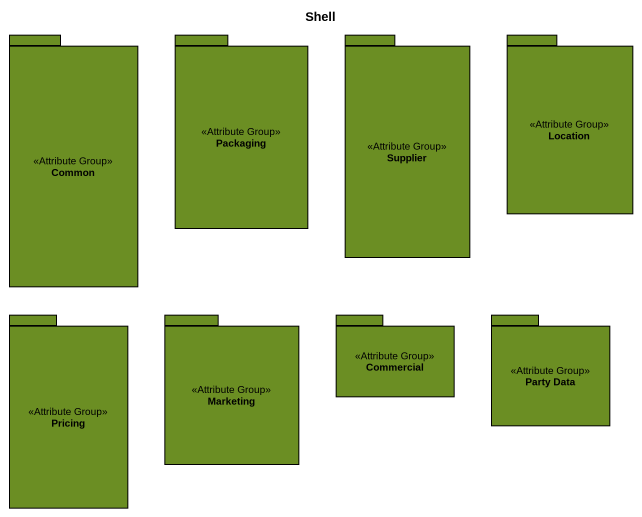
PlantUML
@startuml
title Shell
package Common <<Attribute Group>> #6B8E23 {
}
package Packaging <<Attribute Group>> #6B8E23 {
}
package Supplier <<Attribute Group>> #6B8E23 {
}
package Location <<Attribute Group>> #6B8E23 {
}
package Pricing <<Attribute Group>> #6B8E23 {
}
package Marketing <<Attribute Group>> #6B8E23 {
}
package Commercial <<Attribute Group>> #6B8E23 {
}
package "Party Data" as Party_Data <<Attribute Group>> #6B8E23 {
}
@enduml
